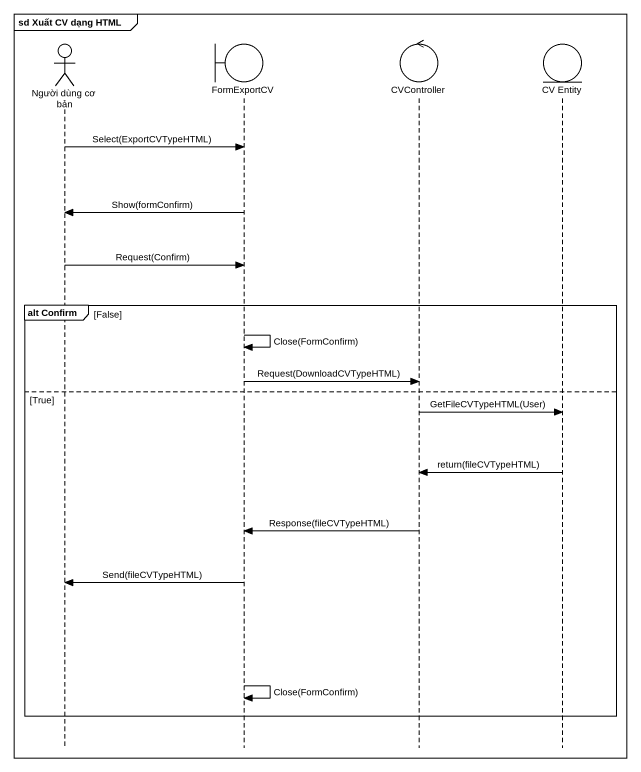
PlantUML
@startuml
mainframe sd Xuất CV dạng HTML
hide footbox
actor "Người dùng cơ bản" as Người_dùng_cơ_bản
boundary FormExportCV
control CVController
entity "CV Entity" as CV_Entity

Người_dùng_cơ_bản -> FormExportCV : Select(ExportCVTypeHTML)
FormExportCV -> Người_dùng_cơ_bản : Show(formConfirm)
Người_dùng_cơ_bản -> FormExportCV : Request(Confirm)
group alt Confirm [False]
  FormExportCV -> FormExportCV : Close(FormConfirm)
  FormExportCV -> CVController : Request(DownloadCVTypeHTML)
else True
  CVController -> CV_Entity : GetFileCVTypeHTML(User)
  CV_Entity -> CVController : return(fileCVTypeHTML)
  CVController -> FormExportCV : Response(fileCVTypeHTML)
  FormExportCV -> Người_dùng_cơ_bản : Send(fileCVTypeHTML)
  FormExportCV -> FormExportCV : Close(FormConfirm)
end
@enduml
